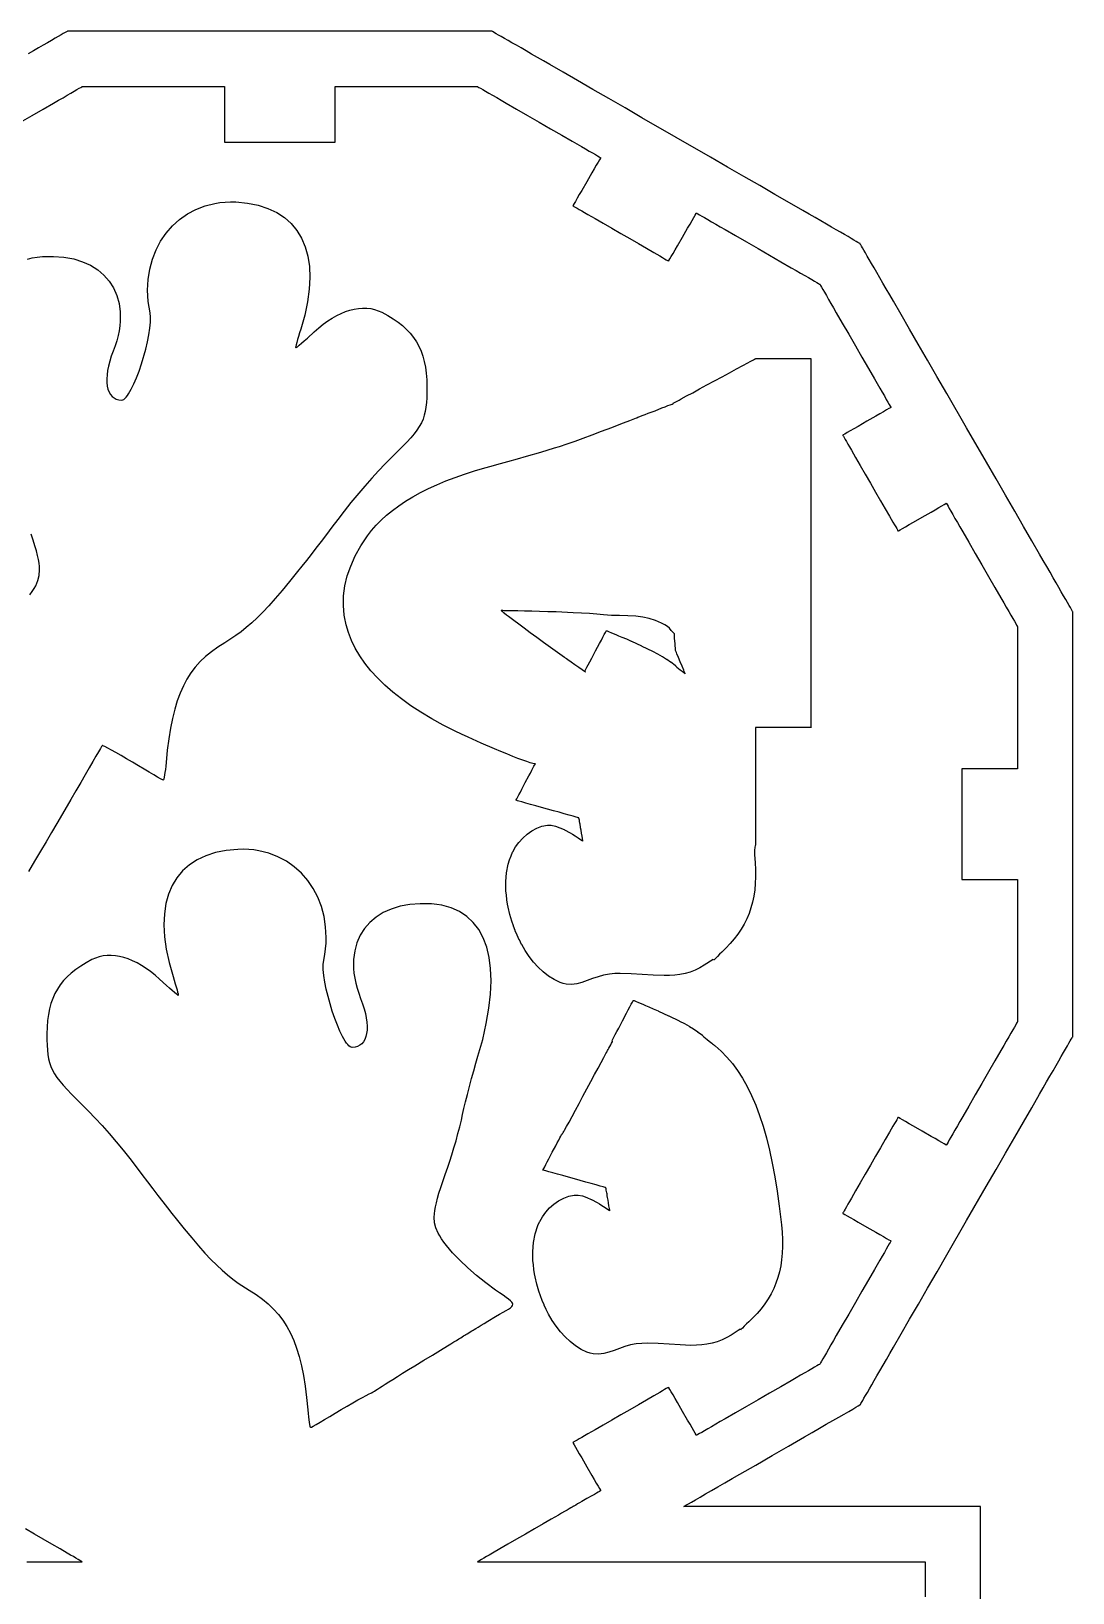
# Model space of a CAD drawing. Header units: millimetres. Extents: x 211 to 654, y 153 to 425.
# Drawn here: x 601.5 to 653.8, y 346.8 to 425.3 of the extents above; entities that cross this region are included whole.
import ezdxf

# ---------------------------------------------------------------- set-up
doc = ezdxf.new("R2010")
doc.units = ezdxf.units.MM
doc.layers.get('0').update_dxf_attribs({"linetype": 'CONTINUOUS', "true_color": 0xffffff})

msp = doc.modelspace()

# ---------------------------------------------------------------- linework, layer by layer
at = {"linetype": 'CONTINUOUS', "true_color": 0xffffff}
for points in [[(653.825, 374.737), (653.825, 374.752), (653.825, 374.8), (653.825, 374.875), (653.825, 374.977), (653.825, 375.107), (653.825, 375.265), (653.825, 375.447), (653.825, 375.655), (653.825, 375.885), (653.825, 376.137), (653.825, 376.412), (653.825, 376.707), (653.825, 377.022), (653.825, 377.355), (653.825, 377.707), (653.825, 378.075), (653.825, 378.457), (653.825, 378.855), (653.825, 379.69), (653.825, 380.572), (653.825, 381.492), (653.825, 382.445), (653.825, 383.422), (653.825, 384.415), (653.825, 385.412), (653.825, 386.412), (653.825, 387.405), (653.825, 388.38), (653.825, 389.332), (653.825, 390.255), (653.825, 391.137), (653.825, 391.972), (653.825, 392.37), (653.825, 392.752), (653.825, 393.12), (653.825, 393.47), (653.825, 393.805), (653.825, 394.117), (653.825, 394.412), (653.825, 394.687), (653.825, 394.94), (653.825, 395.172), (653.825, 395.377), (653.825, 395.56), (653.825, 395.717), (653.825, 395.85), (653.825, 395.952), (653.825, 396.027), (653.825, 396.072), (653.825, 396.087), (653.817, 396.102), (653.795, 396.142), (653.757, 396.207), (653.705, 396.297), (653.64, 396.41), (653.56, 396.547), (653.47, 396.705), (653.365, 396.885), (653.25, 397.085), (653.125, 397.302), (652.987, 397.54), (652.84, 397.797), (652.682, 398.07), (652.515, 398.357), (652.34, 398.662), (652.157, 398.98), (651.765, 399.655), (651.347, 400.38), (650.907, 401.142), (650.445, 401.94), (649.97, 402.765), (649.482, 403.612), (648.485, 405.335), (647.49, 407.06), (647, 407.905), (646.525, 408.73), (646.062, 409.53), (645.622, 410.292), (645.202, 411.017), (644.812, 411.692), (644.627, 412.01), (644.452, 412.315), (644.285, 412.602), (644.127, 412.875), (643.98, 413.13), (643.842, 413.367), (643.717, 413.587), (643.6, 413.787), (643.497, 413.965), (643.405, 414.125), (643.327, 414.26), (643.26, 414.372), (643.207, 414.462), (643.17, 414.527), (643.147, 414.567), (643.14, 414.58), (643.135, 414.59), (643.095, 414.612), (643.03, 414.65), (642.94, 414.702), (642.827, 414.767), (642.69, 414.847), (642.532, 414.937), (642.352, 415.042), (642.152, 415.157), (641.935, 415.282), (641.697, 415.42), (641.44, 415.567), (641.167, 415.725), (640.88, 415.892), (640.575, 416.067), (640.257, 416.25), (639.582, 416.64), (638.857, 417.06), (638.095, 417.5), (637.295, 417.96), (636.47, 418.437), (635.625, 418.925), (633.9, 419.92), (632.175, 420.915), (631.33, 421.405), (630.502, 421.88), (629.705, 422.34), (628.94, 422.782), (628.215, 423.2), (627.54, 423.59), (627.22, 423.772), (626.917, 423.947), (626.627, 424.115), (626.355, 424.272), (626.1, 424.42), (625.862, 424.557), (625.642, 424.682), (625.442, 424.797), (625.262, 424.9), (625.102, 424.992), (624.967, 425.07), (624.852, 425.135), (624.762, 425.187), (624.697, 425.225), (624.657, 425.247), (624.642, 425.255), (624.64, 425.26), (624.592, 425.26), (624.517, 425.26), (624.415, 425.26), (624.285, 425.26), (624.127, 425.26), (623.945, 425.26), (623.737, 425.26), (623.507, 425.26), (623.255, 425.26), (622.98, 425.26), (622.685, 425.26), (622.37, 425.26), (622.037, 425.26), (621.685, 425.26), (621.317, 425.26), (620.935, 425.26), (620.537, 425.26), (619.702, 425.26), (618.82, 425.26), (617.897, 425.26), (616.945, 425.26), (615.97, 425.26), (614.977, 425.26), (613.977, 425.26), (612.977, 425.26), (611.985, 425.26), (611.01, 425.26), (610.055, 425.26), (609.135, 425.26), (608.252, 425.26), (607.415, 425.26), (607.017, 425.26), (606.635, 425.26), (606.267, 425.26), (605.917, 425.26), (605.582, 425.26), (605.27, 425.26), (604.975, 425.26), (604.7, 425.26), (604.445, 425.26), (604.215, 425.26), (604.007, 425.26), (603.825, 425.26), (603.667, 425.26), (603.537, 425.26), (603.432, 425.26), (603.357, 425.26), (603.312, 425.26), (603.297, 425.26), (603.287, 425.252), (603.247, 425.23), (603.182, 425.192), (603.092, 425.14), (602.98, 425.075), (602.842, 424.995), (602.685, 424.905), (602.505, 424.8), (602.305, 424.685), (602.087, 424.56), (601.85, 424.422), (601.592, 424.275), (601.32, 424.117)], [(600.945, 420.69), (601.522, 421.025), (602.082, 421.347), (602.607, 421.65), (602.85, 421.79), (603.077, 421.92), (603.285, 422.04), (603.472, 422.15), (603.637, 422.245), (603.777, 422.325), (603.892, 422.392), (603.975, 422.44), (604.027, 422.47), (604.045, 422.48), (604.065, 422.48), (604.125, 422.48), (604.222, 422.48), (604.352, 422.48), (604.515, 422.48), (604.705, 422.48), (604.92, 422.48), (605.162, 422.48), (605.422, 422.48), (605.702, 422.48), (605.997, 422.48), (606.305, 422.48), (606.95, 422.48), (607.617, 422.48), (608.285, 422.48), (608.93, 422.48), (609.237, 422.48), (609.532, 422.48), (609.812, 422.48), (610.072, 422.48), (610.315, 422.48), (610.53, 422.48), (610.72, 422.48), (610.882, 422.48), (611.012, 422.48), (611.11, 422.48), (611.17, 422.48), (611.19, 422.48), (611.19, 422.472), (611.19, 422.447), (611.19, 422.36), (611.19, 422.222), (611.19, 422.045), (611.19, 421.832), (611.19, 421.597), (611.19, 421.345), (611.19, 421.085), (611.19, 420.827), (611.19, 420.575), (611.19, 420.34), (611.19, 420.127), (611.19, 419.95), (611.19, 419.812), (611.19, 419.725), (611.19, 419.7), (611.19, 419.692), (611.205, 419.692), (611.252, 419.692), (611.327, 419.692), (611.43, 419.692), (611.555, 419.692), (611.702, 419.692), (611.872, 419.692), (612.06, 419.692), (612.262, 419.692), (612.48, 419.692), (612.95, 419.692), (613.452, 419.692), (613.97, 419.692), (614.487, 419.692), (614.99, 419.692), (615.46, 419.692), (615.677, 419.692), (615.882, 419.692), (616.067, 419.692), (616.237, 419.692), (616.385, 419.692), (616.51, 419.692), (616.612, 419.692), (616.687, 419.692), (616.735, 419.692), (616.75, 419.692), (616.75, 419.7), (616.75, 419.725), (616.75, 419.812), (616.75, 419.95), (616.75, 420.127), (616.75, 420.34), (616.75, 420.575), (616.75, 420.827), (616.75, 421.085), (616.75, 421.345), (616.75, 421.597), (616.75, 421.832), (616.75, 422.045), (616.75, 422.222), (616.75, 422.36), (616.75, 422.447), (616.75, 422.472), (616.75, 422.48), (616.77, 422.48), (616.83, 422.48), (616.927, 422.48), (617.057, 422.48), (617.22, 422.48), (617.41, 422.48), (617.627, 422.48), (617.87, 422.48), (618.13, 422.48), (618.41, 422.48), (618.707, 422.48), (619.015, 422.48), (619.662, 422.48), (620.33, 422.48), (620.997, 422.48), (621.645, 422.48), (621.952, 422.48), (622.25, 422.48), (622.53, 422.48), (622.792, 422.48), (623.032, 422.48), (623.25, 422.48), (623.44, 422.48), (623.602, 422.48), (623.732, 422.48), (623.83, 422.48), (623.89, 422.48), (623.91, 422.48), (623.927, 422.47), (623.98, 422.44), (624.062, 422.392), (624.175, 422.327), (624.315, 422.245), (624.48, 422.15), (624.667, 422.042), (624.877, 421.922), (625.102, 421.79), (625.345, 421.652), (625.867, 421.35), (626.427, 421.027), (627.002, 420.692), (627.58, 420.36), (628.14, 420.037), (628.662, 419.735), (628.905, 419.597), (629.13, 419.465), (629.34, 419.345), (629.527, 419.237), (629.692, 419.142), (629.832, 419.06), (629.945, 418.995), (630.027, 418.947), (630.08, 418.917), (630.097, 418.907), (630.082, 418.88), (630.037, 418.802), (629.97, 418.685), (629.88, 418.53), (629.775, 418.347), (629.655, 418.142), (629.4, 417.697), (629.145, 417.255), (629.025, 417.05), (628.92, 416.867), (628.83, 416.712), (628.762, 416.595), (628.717, 416.517), (628.702, 416.49), (628.717, 416.482), (628.757, 416.46), (628.822, 416.422), (628.91, 416.37), (629.017, 416.307), (629.147, 416.232), (629.292, 416.15), (629.455, 416.055), (629.82, 415.845), (630.225, 415.61), (630.66, 415.36), (631.11, 415.1), (631.56, 414.84), (631.995, 414.59), (632.4, 414.355), (632.765, 414.145), (632.927, 414.05), (633.072, 413.967), (633.202, 413.892), (633.31, 413.83), (633.397, 413.777), (633.462, 413.74), (633.502, 413.717), (633.517, 413.71), (633.532, 413.737), (633.577, 413.815), (633.645, 413.932), (633.735, 414.087), (633.84, 414.27), (633.96, 414.475), (634.215, 414.917), (634.47, 415.362), (634.59, 415.567), (634.695, 415.75), (634.785, 415.905), (634.852, 416.022), (634.897, 416.1), (634.912, 416.127), (634.93, 416.117), (634.982, 416.087), (635.065, 416.04), (635.18, 415.972), (635.32, 415.892), (635.485, 415.797), (635.672, 415.687), (635.882, 415.567), (636.107, 415.437), (636.35, 415.297), (636.875, 414.995), (637.435, 414.672), (638.012, 414.337), (638.59, 414.002), (639.15, 413.68), (639.675, 413.377), (639.917, 413.237), (640.145, 413.107), (640.352, 412.987), (640.54, 412.877), (640.705, 412.782), (640.845, 412.702), (640.96, 412.635), (641.042, 412.587), (641.095, 412.557), (641.112, 412.547), (641.122, 412.53), (641.152, 412.477), (641.2, 412.395), (641.265, 412.282), (641.347, 412.142), (641.442, 411.977), (641.55, 411.787), (641.67, 411.58), (641.802, 411.355), (641.942, 411.112), (642.242, 410.59), (642.567, 410.03), (642.9, 409.452), (643.232, 408.875), (643.557, 408.315), (643.857, 407.792), (643.997, 407.55), (644.13, 407.325), (644.25, 407.117), (644.357, 406.93), (644.452, 406.762), (644.535, 406.622), (644.6, 406.51), (644.647, 406.427), (644.677, 406.375), (644.687, 406.357), (644.66, 406.342), (644.582, 406.297), (644.465, 406.227), (644.31, 406.14), (644.125, 406.032), (643.92, 405.915), (643.475, 405.657), (643.032, 405.402), (642.827, 405.285), (642.642, 405.177), (642.487, 405.09), (642.37, 405.02), (642.292, 404.975), (642.265, 404.96), (642.272, 404.945), (642.295, 404.905), (642.332, 404.84), (642.385, 404.752), (642.447, 404.645), (642.522, 404.515), (642.605, 404.37), (642.7, 404.207), (642.91, 403.842), (643.145, 403.437), (643.395, 403.002), (643.655, 402.552), (643.915, 402.102), (644.165, 401.667), (644.4, 401.262), (644.61, 400.897), (644.705, 400.735), (644.787, 400.59), (644.862, 400.46), (644.925, 400.352), (644.975, 400.265), (645.012, 400.2), (645.037, 400.16), (645.045, 400.145), (645.072, 400.16), (645.15, 400.205), (645.267, 400.275), (645.422, 400.362), (645.607, 400.47), (645.812, 400.587), (646.255, 400.842), (646.7, 401.1), (646.905, 401.217), (647.09, 401.325), (647.245, 401.412), (647.362, 401.482), (647.44, 401.527), (647.467, 401.542), (647.477, 401.525), (647.507, 401.472), (647.555, 401.39), (647.62, 401.275), (647.702, 401.135), (647.797, 400.97), (647.905, 400.782), (648.027, 400.575), (648.157, 400.347), (648.297, 400.105), (648.6, 399.582), (648.922, 399.022), (649.255, 398.445), (649.59, 397.865), (649.912, 397.305), (650.215, 396.782), (650.355, 396.54), (650.485, 396.312), (650.607, 396.105), (650.715, 395.917), (650.81, 395.752), (650.89, 395.612), (650.957, 395.497), (651.005, 395.415), (651.035, 395.362), (651.045, 395.345), (651.045, 395.325), (651.045, 395.265), (651.045, 395.167), (651.045, 395.037), (651.045, 394.875), (651.045, 394.685), (651.045, 394.467), (651.045, 394.227), (651.045, 393.965), (651.045, 393.685), (651.045, 393.39), (651.045, 393.082), (651.045, 392.435), (651.045, 391.77), (651.045, 391.102), (651.045, 390.455), (651.045, 390.147), (651.045, 389.852), (651.045, 389.572), (651.045, 389.31), (651.045, 389.07), (651.045, 388.852), (651.045, 388.662), (651.045, 388.5), (651.045, 388.37), (651.045, 388.272), (651.045, 388.212), (651.045, 388.192), (651.037, 388.192), (651.012, 388.192), (650.925, 388.192), (650.787, 388.192), (650.607, 388.192), (650.395, 388.192), (650.16, 388.192), (649.907, 388.192), (649.647, 388.192), (649.385, 388.192), (649.132, 388.192), (648.897, 388.192), (648.685, 388.192), (648.505, 388.192), (648.367, 388.192), (648.28, 388.192), (648.255, 388.192), (648.247, 388.192), (648.247, 388.177), (648.247, 388.13), (648.247, 388.055), (648.247, 387.952), (648.247, 387.827), (648.247, 387.68), (648.247, 387.51), (648.247, 387.325), (648.247, 387.12), (648.247, 386.902), (648.247, 386.432), (648.247, 385.93), (648.247, 385.412), (648.247, 384.895), (648.247, 384.392), (648.247, 383.922), (648.247, 383.705), (648.247, 383.502), (648.247, 383.315), (648.247, 383.145), (648.247, 382.997), (648.247, 382.872), (648.247, 382.77), (648.247, 382.695), (648.247, 382.647), (648.247, 382.632), (648.255, 382.632), (648.28, 382.632), (648.367, 382.632), (648.505, 382.632), (648.685, 382.632), (648.897, 382.632), (649.132, 382.632), (649.385, 382.632), (649.645, 382.632), (649.907, 382.632), (650.16, 382.632), (650.395, 382.632), (650.607, 382.632), (650.787, 382.632), (650.925, 382.632), (651.012, 382.632), (651.037, 382.632), (651.045, 382.632), (651.045, 382.612), (651.045, 382.552), (651.045, 382.455), (651.045, 382.325), (651.045, 382.162), (651.045, 381.972), (651.045, 381.755), (651.045, 381.515), (651.045, 381.255), (651.045, 380.975), (651.045, 380.677), (651.045, 380.37), (651.045, 379.725), (651.045, 379.057), (651.045, 378.39), (651.045, 377.745), (651.045, 377.437), (651.045, 377.14), (651.045, 376.86), (651.045, 376.6), (651.045, 376.36), (651.045, 376.142), (651.045, 375.952), (651.045, 375.79), (651.045, 375.66), (651.045, 375.562), (651.045, 375.502), (651.045, 375.482), (651.035, 375.465), (651.005, 375.412), (650.957, 375.33), (650.892, 375.215), (650.81, 375.075), (650.715, 374.91), (650.607, 374.722), (650.485, 374.515), (650.355, 374.287), (650.215, 374.045), (649.912, 373.522), (649.59, 372.962), (649.255, 372.385), (648.922, 371.805), (648.6, 371.245), (648.297, 370.722), (648.157, 370.48), (648.027, 370.252), (647.905, 370.045), (647.797, 369.857), (647.702, 369.692), (647.62, 369.552), (647.555, 369.437), (647.507, 369.355), (647.477, 369.302), (647.467, 369.285), (647.44, 369.3), (647.362, 369.345), (647.245, 369.415), (647.09, 369.502), (646.905, 369.61), (646.7, 369.727), (646.255, 369.982), (645.812, 370.24), (645.607, 370.357), (645.422, 370.465), (645.267, 370.552), (645.15, 370.622), (645.072, 370.667), (645.045, 370.682), (645.037, 370.667), (645.015, 370.627), (644.977, 370.562), (644.925, 370.475), (644.862, 370.367), (644.787, 370.237), (644.705, 370.092), (644.61, 369.93), (644.4, 369.565), (644.165, 369.157), (643.915, 368.722), (643.655, 368.272), (643.395, 367.825), (643.145, 367.39), (642.91, 366.982), (642.7, 366.617), (642.605, 366.455), (642.522, 366.31), (642.447, 366.18), (642.385, 366.072), (642.332, 365.985), (642.295, 365.92), (642.272, 365.88), (642.265, 365.865), (642.292, 365.85), (642.37, 365.805), (642.487, 365.737), (642.642, 365.647), (642.827, 365.542), (643.032, 365.422), (643.475, 365.167), (643.92, 364.912), (644.125, 364.792), (644.31, 364.687), (644.465, 364.597), (644.582, 364.53), (644.66, 364.485), (644.687, 364.47), (644.677, 364.452), (644.647, 364.4), (644.6, 364.317), (644.535, 364.205), (644.452, 364.062), (644.357, 363.897), (644.25, 363.71), (644.13, 363.502), (643.997, 363.275), (643.857, 363.035), (643.557, 362.51), (643.232, 361.952), (642.9, 361.375), (642.567, 360.795), (642.242, 360.237), (641.942, 359.715), (641.802, 359.472), (641.67, 359.245), (641.55, 359.037), (641.442, 358.85), (641.347, 358.685), (641.265, 358.542), (641.2, 358.43), (641.152, 358.347), (641.122, 358.295), (641.112, 358.277), (641.095, 358.267), (641.042, 358.237), (640.96, 358.19), (640.845, 358.125), (640.705, 358.042), (640.54, 357.947), (640.352, 357.84), (640.145, 357.717), (639.917, 357.587), (639.675, 357.447), (639.15, 357.145), (638.59, 356.822), (638.012, 356.487), (637.435, 356.155), (636.875, 355.832), (636.35, 355.53), (636.107, 355.39), (635.882, 355.26), (635.672, 355.137), (635.485, 355.03), (635.32, 354.935), (635.18, 354.852), (635.065, 354.787), (634.982, 354.74), (634.93, 354.71), (634.912, 354.7), (634.897, 354.727), (634.852, 354.805), (634.785, 354.922), (634.695, 355.077), (634.59, 355.26), (634.47, 355.465), (634.215, 355.907), (633.96, 356.352), (633.84, 356.557), (633.735, 356.74), (633.645, 356.895), (633.577, 357.012), (633.532, 357.09), (633.517, 357.117), (633.502, 357.11), (633.462, 357.087), (633.397, 357.05), (633.31, 356.997), (633.202, 356.935), (633.072, 356.86), (632.927, 356.777), (632.765, 356.682), (632.4, 356.472), (631.995, 356.237), (631.56, 355.987), (631.11, 355.727), (630.66, 355.467), (630.225, 355.217), (629.82, 354.982), (629.455, 354.772), (629.292, 354.677), (629.147, 354.595), (629.017, 354.52), (628.91, 354.457), (628.822, 354.405), (628.757, 354.367), (628.717, 354.345), (628.702, 354.337), (628.717, 354.31), (628.762, 354.232), (628.83, 354.115), (628.92, 353.96), (629.025, 353.777), (629.145, 353.572), (629.4, 353.127), (629.655, 352.685), (629.775, 352.48), (629.88, 352.297), (629.97, 352.142), (630.037, 352.025), (630.082, 351.947), (630.097, 351.92), (630.082, 351.91), (630.037, 351.885), (629.97, 351.847), (629.882, 351.795), (629.78, 351.735), (629.662, 351.67), (629.41, 351.522), (629.16, 351.377), (629.042, 351.312), (628.94, 351.252), (628.852, 351.2), (628.785, 351.162), (628.74, 351.137), (628.725, 351.127), (628.71, 351.12), (628.67, 351.097), (628.605, 351.06), (628.517, 351.007), (628.41, 350.945), (628.28, 350.87), (628.135, 350.787), (627.972, 350.692), (627.607, 350.482), (627.202, 350.247), (626.767, 349.997), (626.317, 349.737), (625.867, 349.477), (625.432, 349.227), (625.027, 348.992), (624.662, 348.782), (624.5, 348.687), (624.355, 348.605), (624.225, 348.53), (624.117, 348.467), (624.03, 348.415), (623.965, 348.377), (623.925, 348.355), (623.91, 348.347), (623.925, 348.347), (623.972, 348.347), (624.047, 348.347), (624.15, 348.347), (624.275, 348.347), (624.422, 348.347), (624.592, 348.347), (624.78, 348.347), (624.982, 348.347), (625.2, 348.347), (625.67, 348.347), (626.172, 348.347), (626.69, 348.347), (627.207, 348.347), (627.71, 348.347), (628.18, 348.347), (628.397, 348.347), (628.602, 348.347), (628.787, 348.347), (628.957, 348.347), (629.105, 348.347), (629.23, 348.347), (629.332, 348.347), (629.407, 348.347), (629.455, 348.347), (629.47, 348.347), (629.482, 348.347), (629.517, 348.347), (629.577, 348.347), (629.66, 348.347), (629.765, 348.347), (629.887, 348.347), (630.032, 348.347), (630.197, 348.347), (630.38, 348.347), (630.58, 348.347), (630.797, 348.347), (631.032, 348.347), (631.282, 348.347), (631.545, 348.347), (632.115, 348.347), (632.735, 348.347), (633.397, 348.347), (634.097, 348.347), (634.827, 348.347), (635.582, 348.347), (636.357, 348.347), (637.935, 348.347), (639.515, 348.347), (640.29, 348.347), (641.045, 348.347), (641.775, 348.347), (642.475, 348.347), (643.137, 348.347), (643.755, 348.347), (644.325, 348.347), (644.59, 348.347), (644.84, 348.347), (645.072, 348.347), (645.29, 348.347), (645.49, 348.347), (645.672, 348.347), (645.837, 348.347), (645.982, 348.347), (646.107, 348.347), (646.21, 348.347), (646.292, 348.347), (646.352, 348.347), (646.387, 348.347), (646.4, 348.347), (646.402, 348.332), (646.402, 348.285), (646.402, 348.21), (646.402, 348.107), (646.402, 347.982), (646.402, 347.835), (646.402, 347.665), (646.402, 347.48), (646.402, 347.275), (646.402, 347.057), (646.402, 346.587)], [(601.285, 413.812), (601.525, 413.867), (601.775, 413.91), (602.04, 413.935), (602.602, 413.947), (603.127, 413.907), (603.615, 413.817), (604.06, 413.68), (604.465, 413.497), (604.825, 413.27), (605.137, 413.005), (605.405, 412.7), (605.62, 412.36), (605.785, 411.987), (605.897, 411.585), (605.955, 411.152), (605.957, 410.692), (605.935, 410.455), (605.897, 410.21), (605.847, 409.962), (605.78, 409.707), (605.697, 409.447), (605.6, 409.185), (605.502, 408.925), (605.425, 408.675), (605.362, 408.435), (605.317, 408.207), (605.29, 407.99), (605.277, 407.787), (605.28, 407.6), (605.302, 407.425), (605.337, 407.27), (605.39, 407.13), (605.457, 407.01), (605.542, 406.91), (605.64, 406.83), (605.752, 406.77), (605.882, 406.735), (606.025, 406.722), (606.077, 406.732), (606.132, 406.76), (606.19, 406.807), (606.25, 406.87), (606.312, 406.947), (606.375, 407.042), (606.505, 407.267), (606.637, 407.54), (606.77, 407.847), (606.897, 408.185), (607.02, 408.542), (607.237, 409.282), (607.325, 409.65), (607.397, 410.002), (607.447, 410.335), (607.477, 410.635), (607.48, 410.895), (607.455, 411.11), (607.4, 411.4), (607.362, 411.685), (607.34, 411.967), (607.33, 412.245), (607.357, 412.787), (607.437, 413.31), (607.57, 413.805), (607.755, 414.275), (607.985, 414.712), (608.26, 415.112), (608.577, 415.477), (608.935, 415.8), (609.33, 416.08), (609.757, 416.31), (610.217, 416.487), (610.707, 416.61), (610.962, 416.65), (611.225, 416.675), (611.492, 416.685), (611.765, 416.68), (612.35, 416.622), (612.887, 416.515), (613.377, 416.357), (613.817, 416.15), (614.205, 415.895), (614.545, 415.595), (614.832, 415.25), (615.07, 414.86), (615.252, 414.425), (615.385, 413.952), (615.462, 413.437), (615.485, 412.882), (615.455, 412.29), (615.367, 411.66), (615.225, 410.995), (615.025, 410.295), (614.965, 410.105), (614.912, 409.925), (614.865, 409.765), (614.827, 409.625), (614.797, 409.507), (614.777, 409.42), (614.767, 409.365), (614.772, 409.345), (614.8, 409.362), (614.86, 409.407), (614.95, 409.482), (615.065, 409.582), (615.202, 409.702), (615.357, 409.837), (615.702, 410.152), (615.93, 410.352), (616.157, 410.535), (616.385, 410.7), (616.612, 410.845), (616.837, 410.972), (617.06, 411.082), (617.282, 411.172), (617.5, 411.245), (617.715, 411.297), (617.927, 411.332), (618.135, 411.347), (618.34, 411.345), (618.54, 411.32), (618.732, 411.277), (618.92, 411.217), (619.102, 411.135), (619.395, 410.977), (619.667, 410.812), (619.915, 410.642), (620.14, 410.465), (620.345, 410.277), (620.53, 410.082), (620.695, 409.877), (620.84, 409.66), (620.965, 409.43), (621.072, 409.187), (621.162, 408.932), (621.235, 408.662), (621.29, 408.375), (621.33, 408.072), (621.355, 407.75), (621.365, 407.41), (621.365, 407.112), (621.357, 406.842), (621.345, 406.595), (621.32, 406.37), (621.285, 406.157), (621.235, 405.96), (621.17, 405.77), (621.087, 405.585), (620.985, 405.4), (620.865, 405.215), (620.72, 405.022), (620.55, 404.82), (620.352, 404.605), (620.13, 404.37), (619.875, 404.117), (619.587, 403.837), (619.272, 403.525), (618.937, 403.177), (618.592, 402.8), (618.24, 402.402), (617.54, 401.57), (617.205, 401.15), (616.885, 400.732), (616.592, 400.345), (616.312, 399.975), (616.045, 399.625), (615.787, 399.29), (615.542, 398.97), (615.307, 398.667), (615.085, 398.382), (614.867, 398.11), (614.465, 397.605), (614.092, 397.155), (613.747, 396.752), (613.425, 396.392), (613.122, 396.07), (612.835, 395.782), (612.56, 395.525), (612.29, 395.292), (612.025, 395.082), (611.757, 394.887), (611.202, 394.527), (610.855, 394.307), (610.535, 394.077), (610.242, 393.835), (609.972, 393.58), (609.727, 393.307), (609.507, 393.015), (609.305, 392.702), (609.125, 392.367), (608.962, 392.002), (608.82, 391.61), (608.69, 391.187), (608.577, 390.73), (608.48, 390.235), (608.395, 389.7), (608.32, 389.125), (608.255, 388.505), (608.237, 388.33), (608.22, 388.165), (608.2, 388.017), (608.18, 387.887), (608.162, 387.78), (608.145, 387.7), (608.13, 387.647), (608.117, 387.63), (608.105, 387.635), (608.077, 387.647), (607.98, 387.7), (607.832, 387.782), (607.642, 387.892), (607.415, 388.025), (607.155, 388.177), (606.872, 388.342), (606.572, 388.522), (606.272, 388.7), (605.992, 388.865), (605.735, 389.012), (605.51, 389.137), (605.322, 389.24), (605.177, 389.315), (605.082, 389.357), (605.057, 389.365), (605.045, 389.365), (605.037, 389.352), (605.017, 389.32), (604.957, 389.215), (604.915, 389.14), (604.862, 389.052), (604.735, 388.835), (604.577, 388.565), (604.395, 388.252), (604.19, 387.897), (603.965, 387.51), (603.722, 387.09), (603.465, 386.647), (603.162, 386.127), (602.765, 385.445), (602.502, 384.997), (602.227, 384.532), (601.942, 384.05), (601.647, 383.55), (601.34, 383.035)], [(637.885, 384.402), (637.882, 384.392), (637.872, 384.362), (637.86, 384.317), (637.845, 384.255), (637.825, 384.085), (637.83, 383.867), (637.862, 383.487), (637.88, 383.122), (637.882, 382.772), (637.87, 382.435), (637.84, 382.11), (637.792, 381.797), (637.73, 381.497), (637.65, 381.207), (637.555, 380.927), (637.44, 380.657), (637.31, 380.395), (637.162, 380.14), (636.995, 379.892), (636.81, 379.65), (636.607, 379.415), (636.387, 379.185), (636.36, 379.157), (636.29, 379.09), (636.192, 378.99), (636.077, 378.88), (635.962, 378.767), (635.865, 378.667), (635.795, 378.6), (635.767, 378.572), (635.75, 378.62), (635.307, 378.325), (635.08, 378.197), (634.845, 378.082), (634.597, 377.985), (634.342, 377.91), (634.085, 377.857), (633.82, 377.825), (633.552, 377.807), (633.282, 377.802), (632.735, 377.822), (632.182, 377.862), (631.627, 377.9), (631.077, 377.915), (630.807, 377.905), (630.537, 377.882), (630.245, 377.83), (629.965, 377.75), (629.692, 377.652), (629.425, 377.555), (629.16, 377.465), (628.897, 377.397), (628.635, 377.365), (628.367, 377.377), (628.212, 377.41), (628.055, 377.462), (627.755, 377.605), (627.472, 377.782), (627.205, 377.992), (626.955, 378.227), (626.722, 378.487), (626.507, 378.765), (626.31, 379.06), (626.13, 379.367), (626.122, 379.372), (626.012, 379.6), (626.007, 379.605), (625.902, 379.83), (625.897, 379.835), (625.802, 380.062), (625.797, 380.067), (625.717, 380.295), (625.712, 380.3), (625.632, 380.532), (625.537, 380.882), (625.455, 381.242), (625.422, 381.4), (625.385, 381.615), (625.385, 381.627), (625.36, 381.842), (625.36, 381.852), (625.34, 382.07), (625.33, 382.525), (625.365, 382.975), (625.452, 383.41), (625.515, 383.62), (625.592, 383.827), (625.67, 384.012), (625.68, 384.027), (625.82, 384.27), (625.987, 384.5), (626.182, 384.715), (626.4, 384.907), (626.635, 385.072), (626.885, 385.207), (627.147, 385.305), (627.42, 385.36), (627.615, 385.357), (627.827, 385.315), (628.05, 385.237), (628.272, 385.14), (628.277, 385.135), (628.567, 384.98), (628.687, 384.912), (628.81, 384.835), (628.967, 384.732), (629.087, 384.65), (629.167, 384.592), (629.205, 384.565), (629.202, 384.575), (629.2, 384.6), (629.185, 384.687), (629.162, 384.815), (629.137, 384.96), (629.115, 385.105), (629.092, 385.232), (629.077, 385.32), (629.075, 385.345), (629.072, 385.355), (629.07, 385.37), (629.062, 385.412), (629.05, 385.472), (629.04, 385.542), (629.027, 385.612), (629.015, 385.672), (629.007, 385.715), (629.005, 385.73), (628.995, 385.732), (628.97, 385.74), (628.927, 385.752), (628.87, 385.767), (628.712, 385.812), (628.512, 385.867), (628.272, 385.935), (628.005, 386.01), (627.72, 386.09), (627.425, 386.172), (627.13, 386.255), (626.845, 386.335), (626.577, 386.41), (626.34, 386.477), (626.137, 386.532), (625.98, 386.577), (625.922, 386.592), (625.88, 386.605), (625.855, 386.612), (625.845, 386.615), (625.855, 386.635), (625.885, 386.692), (625.932, 386.78), (625.992, 386.895), (626.062, 387.03), (626.142, 387.18), (626.312, 387.507), (626.485, 387.835), (626.565, 387.985), (626.635, 388.12), (626.695, 388.235), (626.742, 388.322), (626.772, 388.38), (626.782, 388.4), (626.79, 388.407), (626.805, 388.425), (626.817, 388.44), (626.825, 388.447), (626.782, 388.442), (626.695, 388.46), (626.56, 388.497), (626.387, 388.555), (626.18, 388.63), (625.942, 388.72), (625.677, 388.822), (625.39, 388.94), (625.085, 389.065), (624.765, 389.2), (624.1, 389.487), (623.432, 389.787), (623.105, 389.94), (622.79, 390.09), (622.18, 390.397), (621.605, 390.712), (621.062, 391.035), (620.557, 391.367), (620.085, 391.705), (619.647, 392.05), (619.245, 392.402), (618.877, 392.762), (618.547, 393.127), (618.25, 393.5), (617.99, 393.875), (617.765, 394.257), (617.575, 394.645), (617.422, 395.037), (617.305, 395.432), (617.222, 395.832), (617.21, 395.912), (617.17, 396.4), (617.18, 396.89), (617.245, 397.385), (617.362, 397.885), (617.535, 398.387), (617.762, 398.892), (618.042, 399.4), (618.377, 399.907), (618.582, 400.175), (618.812, 400.437), (619.065, 400.692), (619.34, 400.942), (619.637, 401.182), (619.957, 401.417), (620.297, 401.642), (620.66, 401.862), (621.042, 402.075), (621.447, 402.277), (621.872, 402.472), (622.315, 402.66), (622.78, 402.837), (623.262, 403.007), (623.765, 403.167), (624.285, 403.317), (624.595, 403.402), (624.887, 403.485), (625.432, 403.635), (625.925, 403.775), (626.377, 403.902), (627.085, 404.1), (627.782, 404.317), (628.022, 404.4), (628.415, 404.53), (628.812, 404.667), (629.225, 404.815), (629.665, 404.977), (630.14, 405.155), (630.662, 405.355), (630.945, 405.462), (631.242, 405.577), (631.557, 405.7), (631.892, 405.83), (631.912, 405.837), (631.972, 405.862), (632.065, 405.897), (632.185, 405.942), (632.327, 405.997), (632.485, 406.06), (632.83, 406.192), (633.175, 406.327), (633.332, 406.39), (633.475, 406.445), (633.595, 406.49), (633.687, 406.525), (633.747, 406.55), (633.767, 406.557), (633.767, 406.57), (633.767, 406.58), (633.78, 406.587), (633.815, 406.605), (633.872, 406.635), (633.947, 406.677), (634.04, 406.727), (634.15, 406.787), (634.412, 406.93), (634.725, 407.097), (635.072, 407.285), (635.442, 407.487), (635.825, 407.692), (636.207, 407.9), (636.58, 408.102), (636.925, 408.29), (637.237, 408.457), (637.5, 408.6), (637.61, 408.66), (637.705, 408.71), (637.78, 408.752), (637.835, 408.782), (637.872, 408.8), (637.885, 408.807), (637.892, 408.807), (637.915, 408.807), (638.005, 408.807), (638.142, 408.807), (638.32, 408.807), (638.53, 408.807), (638.765, 408.807), (639.015, 408.807), (639.275, 408.807), (639.535, 408.807), (639.785, 408.807), (640.02, 408.807), (640.23, 408.807), (640.407, 408.807), (640.545, 408.807), (640.632, 408.807), (640.657, 408.807), (640.665, 408.807), (640.665, 408.795), (640.665, 408.755), (640.665, 408.69), (640.665, 408.6), (640.665, 408.485), (640.665, 408.35), (640.665, 408.19), (640.665, 408.01), (640.665, 407.81), (640.665, 407.592), (640.665, 407.352), (640.665, 407.097), (640.665, 406.825), (640.665, 406.535), (640.665, 406.23), (640.665, 405.912), (640.665, 405.235), (640.665, 404.51), (640.665, 403.742), (640.665, 402.942), (640.665, 402.115), (640.665, 401.267), (640.665, 399.54), (640.665, 397.81), (640.665, 396.962), (640.665, 396.135), (640.665, 395.335), (640.665, 394.57), (640.665, 393.845), (640.665, 393.165), (640.665, 392.847), (640.665, 392.542), (640.665, 392.252), (640.665, 391.98), (640.665, 391.722), (640.665, 391.485), (640.665, 391.265), (640.665, 391.062), (640.665, 390.882), (640.665, 390.725), (640.665, 390.587), (640.665, 390.472), (640.665, 390.382), (640.665, 390.317), (640.665, 390.277), (640.665, 390.262), (640.657, 390.275), (640.635, 390.275), (640.545, 390.275), (640.407, 390.275), (640.23, 390.275), (640.02, 390.275), (639.785, 390.275), (639.535, 390.275), (639.275, 390.275), (639.015, 390.275), (638.765, 390.275), (638.53, 390.275), (638.32, 390.275), (638.142, 390.275), (638.005, 390.275), (637.915, 390.275), (637.892, 390.275), (637.885, 390.275), (637.885, 390.257), (637.885, 390.21), (637.885, 390.13), (637.885, 390.022), (637.885, 389.89), (637.885, 389.732), (637.885, 389.555), (637.885, 389.357), (637.885, 389.142), (637.885, 388.912), (637.885, 388.417), (637.885, 387.887), (637.885, 387.34), (637.885, 386.79), (637.885, 386.26), (637.885, 385.765), (637.885, 385.535), (637.885, 385.32), (637.885, 385.122), (637.885, 384.945), (637.885, 384.787), (637.885, 384.655), (637.885, 384.547), (637.885, 384.467), (637.885, 384.42), (637.885, 384.402)], [(601.417, 396.937), (601.532, 397.1), (601.627, 397.252), (601.705, 397.395), (601.812, 397.655), (601.88, 397.915), (601.902, 398.2), (601.895, 398.357), (601.875, 398.53), (601.842, 398.715), (601.795, 398.922), (601.737, 399.15), (601.662, 399.405), (601.575, 399.682), (601.472, 399.992)], [(633.857, 394.155), (633.847, 394.48), (633.81, 394.762), (633.807, 394.977), (633.807, 394.982), (633.647, 395.152), (633.56, 395.257), (633.45, 395.352), (633.317, 395.437), (633.16, 395.515), (632.86, 395.655), (632.542, 395.755), (632.212, 395.822), (631.867, 395.86), (631.462, 395.88), (631.052, 395.892), (630.645, 395.907), (630.247, 395.935), (629.907, 395.965), (629.535, 395.995), (629.135, 396.02), (628.72, 396.042), (627.865, 396.077), (627.44, 396.092), (627.027, 396.105), (626.635, 396.115), (626.272, 396.125), (625.942, 396.132), (625.657, 396.137), (625.422, 396.14), (625.325, 396.142), (625.245, 396.142), (625.18, 396.145), (625.132, 396.145), (625.102, 396.145), (625.092, 396.145), (625.105, 396.135), (625.14, 396.11), (625.195, 396.067), (625.27, 396.01), (625.362, 395.94), (625.472, 395.86), (625.735, 395.665), (625.98, 395.48), (626.257, 395.272), (626.56, 395.047), (626.885, 394.81), (627.225, 394.562), (627.575, 394.31), (628.277, 393.81), (628.29, 393.802), (628.322, 393.777), (628.375, 393.74), (628.442, 393.692), (628.612, 393.572), (628.805, 393.435), (629, 393.3), (629.17, 393.18), (629.237, 393.132), (629.29, 393.095), (629.322, 393.07), (629.335, 393.062), (629.33, 393.07), (629.322, 393.085), (629.315, 393.1), (629.31, 393.107), (629.322, 393.13), (629.355, 393.195), (629.41, 393.295), (629.477, 393.425), (629.557, 393.577), (629.65, 393.75), (629.845, 394.12), (630.042, 394.492), (630.132, 394.665), (630.215, 394.817), (630.282, 394.947), (630.337, 395.047), (630.37, 395.112), (630.382, 395.135), (630.392, 395.132), (630.4, 395.13), (630.405, 395.135), (630.42, 395.13), (630.46, 395.112), (630.527, 395.085), (630.617, 395.047), (630.727, 395.002), (630.857, 394.947), (631.002, 394.885), (631.162, 394.817), (631.39, 394.72), (631.632, 394.612), (631.647, 394.607), (632.157, 394.37), (632.175, 394.365), (632.695, 394.107), (632.707, 394.102), (632.955, 393.972), (633.19, 393.84), (633.2, 393.832), (633.412, 393.707), (633.422, 393.697), (633.607, 393.575), (633.617, 393.565), (633.845, 393.402), (633.852, 393.385), (633.857, 393.367), (633.877, 393.35), (633.932, 393.305), (634.012, 393.242), (634.102, 393.172), (634.19, 393.1), (634.27, 393.037), (634.325, 392.992), (634.345, 392.975), (634.34, 392.987), (634.325, 393.025), (634.3, 393.085), (634.27, 393.16), (634.19, 393.347), (634.1, 393.565), (634.012, 393.782), (633.932, 393.97), (633.902, 394.045), (633.877, 394.105), (633.862, 394.142), (633.857, 394.155)], [(623.685, 359.987), (623.737, 360.02), (623.825, 360.072), (623.942, 360.145), (624.085, 360.23), (624.25, 360.33), (624.427, 360.437), (624.817, 360.667), (625.022, 360.787), (625.197, 360.887), (625.347, 360.975), (625.47, 361.05), (625.565, 361.115), (625.632, 361.175), (625.672, 361.23), (625.687, 361.285), (625.672, 361.34), (625.63, 361.4), (625.562, 361.467), (625.465, 361.545), (625.342, 361.635), (625.19, 361.74), (625.012, 361.862), (624.805, 362.005), (624.327, 362.357), (623.862, 362.73), (623.425, 363.112), (623.02, 363.5), (622.657, 363.877), (622.495, 364.06), (622.347, 364.237), (622.217, 364.407), (622.102, 364.57), (622.007, 364.722), (621.93, 364.865), (621.822, 365.125), (621.755, 365.385), (621.732, 365.67), (621.74, 365.827), (621.76, 365.997), (621.792, 366.185), (621.84, 366.392), (621.897, 366.62), (621.972, 366.872), (622.06, 367.152), (622.162, 367.462), (622.28, 367.802), (622.412, 368.18), (622.512, 368.475), (622.617, 368.802), (622.725, 369.15), (622.83, 369.507), (622.927, 369.865), (623.017, 370.21), (623.097, 370.532), (623.162, 370.822), (623.227, 371.12), (623.31, 371.46), (623.402, 371.832), (623.502, 372.225), (623.61, 372.625), (623.717, 373.022), (623.827, 373.402), (623.932, 373.755), (624.17, 374.6), (624.352, 375.402), (624.485, 376.16), (624.565, 376.872), (624.592, 377.537), (624.57, 378.155), (624.495, 378.722), (624.37, 379.24), (624.195, 379.705), (623.97, 380.117), (623.695, 380.475), (623.372, 380.777), (623, 381.022), (622.58, 381.21), (622.35, 381.282), (622.11, 381.337), (621.86, 381.38), (621.595, 381.405), (621.032, 381.417), (620.507, 381.377), (620.02, 381.287), (619.575, 381.15), (619.17, 380.967), (618.81, 380.74), (618.497, 380.475), (618.23, 380.17), (618.015, 379.83), (617.847, 379.457), (617.737, 379.052), (617.68, 378.62), (617.677, 378.162), (617.7, 377.922), (617.737, 377.68), (617.787, 377.43), (617.855, 377.175), (617.937, 376.915), (618.035, 376.652), (618.132, 376.392), (618.21, 376.142), (618.272, 375.902), (618.317, 375.675), (618.345, 375.46), (618.357, 375.257), (618.355, 375.067), (618.332, 374.895), (618.297, 374.74), (618.245, 374.6), (618.177, 374.48), (618.092, 374.38), (617.995, 374.3), (617.882, 374.24), (617.752, 374.205), (617.61, 374.192), (617.557, 374.202), (617.502, 374.23), (617.445, 374.277), (617.385, 374.34), (617.322, 374.417), (617.26, 374.512), (617.13, 374.737), (616.997, 375.01), (616.865, 375.317), (616.737, 375.655), (616.612, 376.012), (616.397, 376.752), (616.31, 377.12), (616.237, 377.472), (616.187, 377.805), (616.157, 378.105), (616.155, 378.365), (616.18, 378.58), (616.235, 378.87), (616.272, 379.155), (616.295, 379.437), (616.305, 379.715), (616.277, 380.257), (616.197, 380.78), (616.065, 381.275), (615.88, 381.742), (615.65, 382.18), (615.375, 382.582), (615.057, 382.947), (614.7, 383.27), (614.305, 383.547), (613.877, 383.777), (613.417, 383.955), (612.927, 384.077), (612.672, 384.117), (612.41, 384.142), (612.142, 384.152), (611.87, 384.147), (611.285, 384.09), (610.747, 383.982), (610.257, 383.825), (609.817, 383.617), (609.43, 383.365), (609.09, 383.062), (608.802, 382.717), (608.565, 382.327), (608.382, 381.895), (608.25, 381.42), (608.172, 380.905), (608.15, 380.352), (608.18, 379.76), (608.267, 379.13), (608.41, 378.465), (608.61, 377.765), (608.67, 377.572), (608.722, 377.395), (608.77, 377.232), (608.807, 377.092), (608.837, 376.975), (608.857, 376.887), (608.867, 376.832), (608.862, 376.812), (608.835, 376.83), (608.775, 376.877), (608.685, 376.952), (608.57, 377.05), (608.432, 377.17), (608.277, 377.307), (607.932, 377.62), (607.705, 377.82), (607.477, 378.002), (607.25, 378.167), (607.022, 378.312), (606.797, 378.44), (606.575, 378.55), (606.352, 378.64), (606.135, 378.712), (605.92, 378.767), (605.707, 378.802), (605.5, 378.817), (605.295, 378.812), (605.095, 378.79), (604.902, 378.747), (604.715, 378.687), (604.532, 378.605), (604.24, 378.445), (603.967, 378.282), (603.72, 378.11), (603.495, 377.932), (603.29, 377.747), (603.105, 377.55), (602.94, 377.345), (602.795, 377.13), (602.67, 376.9), (602.562, 376.657), (602.472, 376.402), (602.4, 376.132), (602.345, 375.845), (602.305, 375.542), (602.28, 375.22), (602.27, 374.88), (602.27, 374.582), (602.277, 374.312), (602.29, 374.065), (602.315, 373.84), (602.352, 373.627), (602.4, 373.43), (602.465, 373.24), (602.547, 373.055), (602.65, 372.87), (602.772, 372.685), (602.917, 372.492), (603.087, 372.29), (603.282, 372.075), (603.507, 371.84), (603.76, 371.587), (604.047, 371.307), (604.362, 370.992), (604.697, 370.645), (605.042, 370.27), (605.395, 369.872), (606.095, 369.04), (606.432, 368.617), (606.752, 368.202), (607.045, 367.815), (607.325, 367.445), (607.592, 367.092), (607.847, 366.757), (608.092, 366.44), (608.327, 366.137), (608.552, 365.85), (608.767, 365.577), (609.172, 365.075), (609.545, 364.622), (609.89, 364.22), (610.21, 363.86), (610.512, 363.537), (610.8, 363.25), (611.075, 362.995), (611.345, 362.762), (611.61, 362.55), (611.877, 362.355), (612.432, 361.997), (612.78, 361.775), (613.1, 361.545), (613.392, 361.302), (613.662, 361.047), (613.907, 360.775), (614.127, 360.485), (614.33, 360.172), (614.51, 359.835), (614.672, 359.472), (614.817, 359.08), (614.945, 358.655), (615.057, 358.197), (615.157, 357.702), (615.242, 357.17), (615.317, 356.595), (615.382, 355.975), (615.4, 355.8), (615.417, 355.635), (615.435, 355.487), (615.455, 355.357), (615.472, 355.25), (615.49, 355.17), (615.505, 355.117), (615.517, 355.1), (615.53, 355.105), (615.56, 355.117), (615.657, 355.17), (615.802, 355.252), (615.995, 355.362), (616.22, 355.495), (616.48, 355.647), (616.762, 355.812), (617.062, 355.992), (617.362, 356.17), (617.645, 356.335), (617.9, 356.48), (618.127, 356.607), (618.315, 356.707), (618.457, 356.782), (618.552, 356.825), (618.577, 356.835), (618.59, 356.835), (618.61, 356.847), (618.672, 356.89), (618.725, 356.925), (618.795, 356.97), (618.882, 357.027), (618.99, 357.097), (619.12, 357.18), (619.272, 357.277), (619.447, 357.387), (619.652, 357.515), (619.885, 357.66), (620.147, 357.822), (620.44, 358.002), (620.767, 358.202), (621.217, 358.477), (621.647, 358.737), (622.047, 358.982), (622.407, 359.202), (622.567, 359.302), (622.717, 359.392), (622.85, 359.475), (622.967, 359.547), (623.065, 359.607), (623.145, 359.657), (623.205, 359.695), (623.245, 359.72), (623.265, 359.732), (623.315, 359.762), (623.385, 359.805), (623.465, 359.855), (623.545, 359.902), (623.617, 359.945), (623.665, 359.975), (623.685, 359.987)], [(637.74, 360.602), (637.712, 360.577), (637.642, 360.507), (637.545, 360.41), (637.432, 360.297), (637.317, 360.185), (637.22, 360.087), (637.15, 360.017), (637.122, 359.992), (637.105, 360.037), (636.662, 359.742), (636.432, 359.615), (636.197, 359.5), (635.95, 359.402), (635.697, 359.33), (635.437, 359.277), (635.175, 359.242), (634.907, 359.225), (634.637, 359.222), (634.09, 359.242), (633.535, 359.282), (632.982, 359.32), (632.432, 359.332), (632.16, 359.322), (631.89, 359.3), (631.6, 359.247), (631.32, 359.167), (631.045, 359.07), (630.78, 358.972), (630.515, 358.882), (630.252, 358.815), (629.99, 358.782), (629.722, 358.795), (629.567, 358.827), (629.41, 358.88), (629.11, 359.022), (628.827, 359.2), (628.56, 359.41), (628.31, 359.645), (628.075, 359.905), (627.86, 360.182), (627.662, 360.477), (627.482, 360.785), (627.477, 360.79), (627.367, 361.017), (627.362, 361.022), (627.257, 361.247), (627.252, 361.255), (627.157, 361.48), (627.152, 361.485), (627.072, 361.712), (627.067, 361.717), (626.987, 361.95), (626.89, 362.3), (626.81, 362.66), (626.777, 362.817), (626.74, 363.035), (626.74, 363.045), (626.715, 363.26), (626.715, 363.27), (626.692, 363.487), (626.682, 363.942), (626.72, 364.392), (626.805, 364.827), (626.945, 365.245), (627.025, 365.43), (627.035, 365.445), (627.172, 365.687), (627.342, 365.917), (627.535, 366.132), (627.752, 366.325), (627.987, 366.49), (628.24, 366.625), (628.502, 366.722), (628.772, 366.777), (628.967, 366.775), (629.182, 366.732), (629.405, 366.655), (629.627, 366.557), (629.632, 366.552), (629.92, 366.4), (630.042, 366.33), (630.162, 366.252), (630.32, 366.15), (630.442, 366.067), (630.522, 366.01), (630.557, 365.982), (630.555, 365.992), (630.552, 366.017), (630.537, 366.105), (630.517, 366.232), (630.492, 366.377), (630.467, 366.522), (630.447, 366.65), (630.432, 366.737), (630.43, 366.762), (630.427, 366.772), (630.425, 366.787), (630.417, 366.83), (630.405, 366.89), (630.392, 366.96), (630.38, 367.03), (630.367, 367.09), (630.36, 367.132), (630.357, 367.147), (630.347, 367.15), (630.322, 367.157), (630.28, 367.17), (630.222, 367.185), (630.065, 367.23), (629.865, 367.285), (629.625, 367.352), (629.357, 367.427), (629.072, 367.507), (628.78, 367.59), (628.485, 367.672), (628.2, 367.752), (627.932, 367.827), (627.692, 367.895), (627.492, 367.95), (627.335, 367.995), (627.277, 368.01), (627.235, 368.022), (627.21, 368.03), (627.2, 368.032), (627.21, 368.052), (627.24, 368.11), (627.287, 368.197), (627.345, 368.312), (627.417, 368.447), (627.495, 368.597), (627.667, 368.925), (627.84, 369.252), (627.917, 369.402), (627.99, 369.537), (628.047, 369.652), (628.095, 369.74), (628.125, 369.797), (628.135, 369.817), (628.142, 369.825), (628.157, 369.842), (628.17, 369.857), (628.177, 369.865), (628.19, 369.882), (628.21, 369.917), (628.242, 369.967), (628.28, 370.035), (628.38, 370.215), (628.51, 370.445), (628.66, 370.72), (628.83, 371.035), (629.015, 371.375), (629.21, 371.74), (629.41, 372.112), (629.605, 372.48), (629.792, 372.83), (629.967, 373.155), (630.122, 373.445), (630.255, 373.69), (630.312, 373.795), (630.36, 373.885), (630.4, 373.957), (630.432, 374.015), (630.442, 374.035), (630.472, 374.087), (630.515, 374.162), (630.562, 374.247), (630.607, 374.332), (630.65, 374.407), (630.68, 374.46), (630.69, 374.48), (630.685, 374.487), (630.677, 374.502), (630.67, 374.517), (630.665, 374.525), (630.677, 374.547), (630.71, 374.612), (630.765, 374.712), (630.832, 374.842), (630.912, 374.995), (631.005, 375.167), (631.2, 375.537), (631.397, 375.91), (631.487, 376.082), (631.57, 376.235), (631.637, 376.365), (631.692, 376.465), (631.725, 376.53), (631.737, 376.552), (631.745, 376.55), (631.755, 376.547), (631.76, 376.552), (631.775, 376.547), (631.815, 376.53), (631.882, 376.502), (631.972, 376.465), (632.082, 376.42), (632.212, 376.365), (632.357, 376.305), (632.517, 376.235), (632.745, 376.137), (632.987, 376.03), (633.002, 376.025), (633.512, 375.787), (633.53, 375.782), (634.05, 375.525), (634.06, 375.52), (634.31, 375.39), (634.545, 375.257), (634.555, 375.25), (634.765, 375.125), (634.777, 375.115), (634.96, 374.992), (634.972, 374.982), (635.197, 374.82), (635.205, 374.805), (635.212, 374.787), (635.232, 374.77), (635.287, 374.725), (635.365, 374.662), (635.455, 374.59), (635.545, 374.517), (635.622, 374.455), (635.677, 374.41), (635.697, 374.392), (635.72, 374.375), (635.772, 374.335), (635.822, 374.292), (635.845, 374.275), (636.152, 374.007), (636.445, 373.71), (636.72, 373.385), (636.982, 373.027), (637.232, 372.642), (637.465, 372.225), (637.685, 371.775), (637.892, 371.295), (638.085, 370.78), (638.265, 370.232), (638.43, 369.65), (638.585, 369.035), (638.725, 368.382), (638.855, 367.695), (638.972, 366.97), (639.077, 366.21), (639.185, 365.285), (639.217, 364.905), (639.235, 364.54), (639.237, 364.19), (639.222, 363.852), (639.192, 363.527), (639.147, 363.215), (639.085, 362.915), (639.005, 362.625), (638.907, 362.345), (638.795, 362.075), (638.662, 361.812), (638.515, 361.557), (638.347, 361.31), (638.165, 361.067), (637.962, 360.832), (637.74, 360.602)], [(649.182, 346.492), (649.182, 347.357), (649.182, 348.195), (649.182, 348.595), (649.182, 348.977), (649.182, 349.34), (649.182, 349.68), (649.182, 349.99), (649.182, 350.272), (649.182, 350.52), (649.182, 350.73), (649.182, 350.897), (649.182, 351.022), (649.182, 351.1), (649.182, 351.127), (649.172, 351.127), (649.14, 351.127), (649.087, 351.127), (649.015, 351.127), (648.925, 351.127), (648.815, 351.127), (648.687, 351.127), (648.542, 351.127), (648.382, 351.127), (648.205, 351.127), (648.012, 351.127), (647.807, 351.127), (647.355, 351.127), (646.855, 351.127), (646.31, 351.127), (645.727, 351.127), (645.112, 351.127), (644.467, 351.127), (643.802, 351.127), (643.122, 351.127), (641.732, 351.127), (640.342, 351.127), (639.662, 351.127), (638.997, 351.127), (638.352, 351.127), (637.737, 351.127), (637.155, 351.127), (636.61, 351.127), (636.107, 351.127), (635.655, 351.127), (635.257, 351.127), (635.08, 351.127), (634.92, 351.127), (634.775, 351.127), (634.647, 351.127), (634.537, 351.127), (634.445, 351.127), (634.372, 351.127), (634.32, 351.127), (634.287, 351.127), (634.277, 351.127), (634.31, 351.142), (634.385, 351.185), (634.505, 351.255), (634.665, 351.347), (634.867, 351.462), (635.102, 351.6), (635.372, 351.755), (635.67, 351.927), (635.995, 352.112), (636.34, 352.315), (636.707, 352.525), (637.09, 352.745), (637.89, 353.207), (638.715, 353.685), (639.542, 354.162), (640.342, 354.625), (640.725, 354.845), (641.092, 355.055), (641.437, 355.257), (641.762, 355.442), (642.06, 355.615), (642.33, 355.77), (642.565, 355.907), (642.767, 356.022), (642.927, 356.115), (643.047, 356.185), (643.122, 356.227), (643.147, 356.242), (643.155, 356.255), (643.177, 356.295), (643.215, 356.36), (643.267, 356.45), (643.332, 356.562), (643.412, 356.7), (643.502, 356.857), (643.607, 357.037), (643.722, 357.237), (643.847, 357.455), (643.985, 357.692), (644.132, 357.95), (644.29, 358.222), (644.457, 358.51), (644.632, 358.815), (644.815, 359.132), (645.205, 359.807), (645.625, 360.532), (646.065, 361.295), (646.525, 362.095), (647.002, 362.92), (647.49, 363.765), (648.485, 365.49), (649.48, 367.212), (649.97, 368.057), (650.445, 368.882), (650.905, 369.68), (651.347, 370.445), (651.765, 371.167), (652.155, 371.842), (652.337, 372.162), (652.512, 372.465), (652.68, 372.752), (652.837, 373.025), (652.985, 373.28), (653.122, 373.517), (653.247, 373.737), (653.362, 373.935), (653.465, 374.115), (653.557, 374.272), (653.635, 374.407), (653.7, 374.522), (653.752, 374.61), (653.79, 374.675), (653.812, 374.715), (653.82, 374.727), (653.825, 374.737)], [(601.265, 348.347), (601.782, 348.347), (602.285, 348.347), (602.755, 348.347), (602.972, 348.347), (603.177, 348.347), (603.362, 348.347), (603.532, 348.347), (603.68, 348.347), (603.805, 348.347), (603.907, 348.347), (603.982, 348.347), (604.03, 348.347), (604.045, 348.347), (604.03, 348.355), (603.99, 348.377), (603.925, 348.415), (603.837, 348.467), (603.73, 348.53), (603.6, 348.605), (603.455, 348.687), (603.292, 348.782), (602.927, 348.992), (602.522, 349.227), (602.087, 349.477), (601.637, 349.737), (601.187, 349.997)]]:
    msp.add_lwpolyline(points, dxfattribs=at)

doc.saveas('drawing.dxf')
